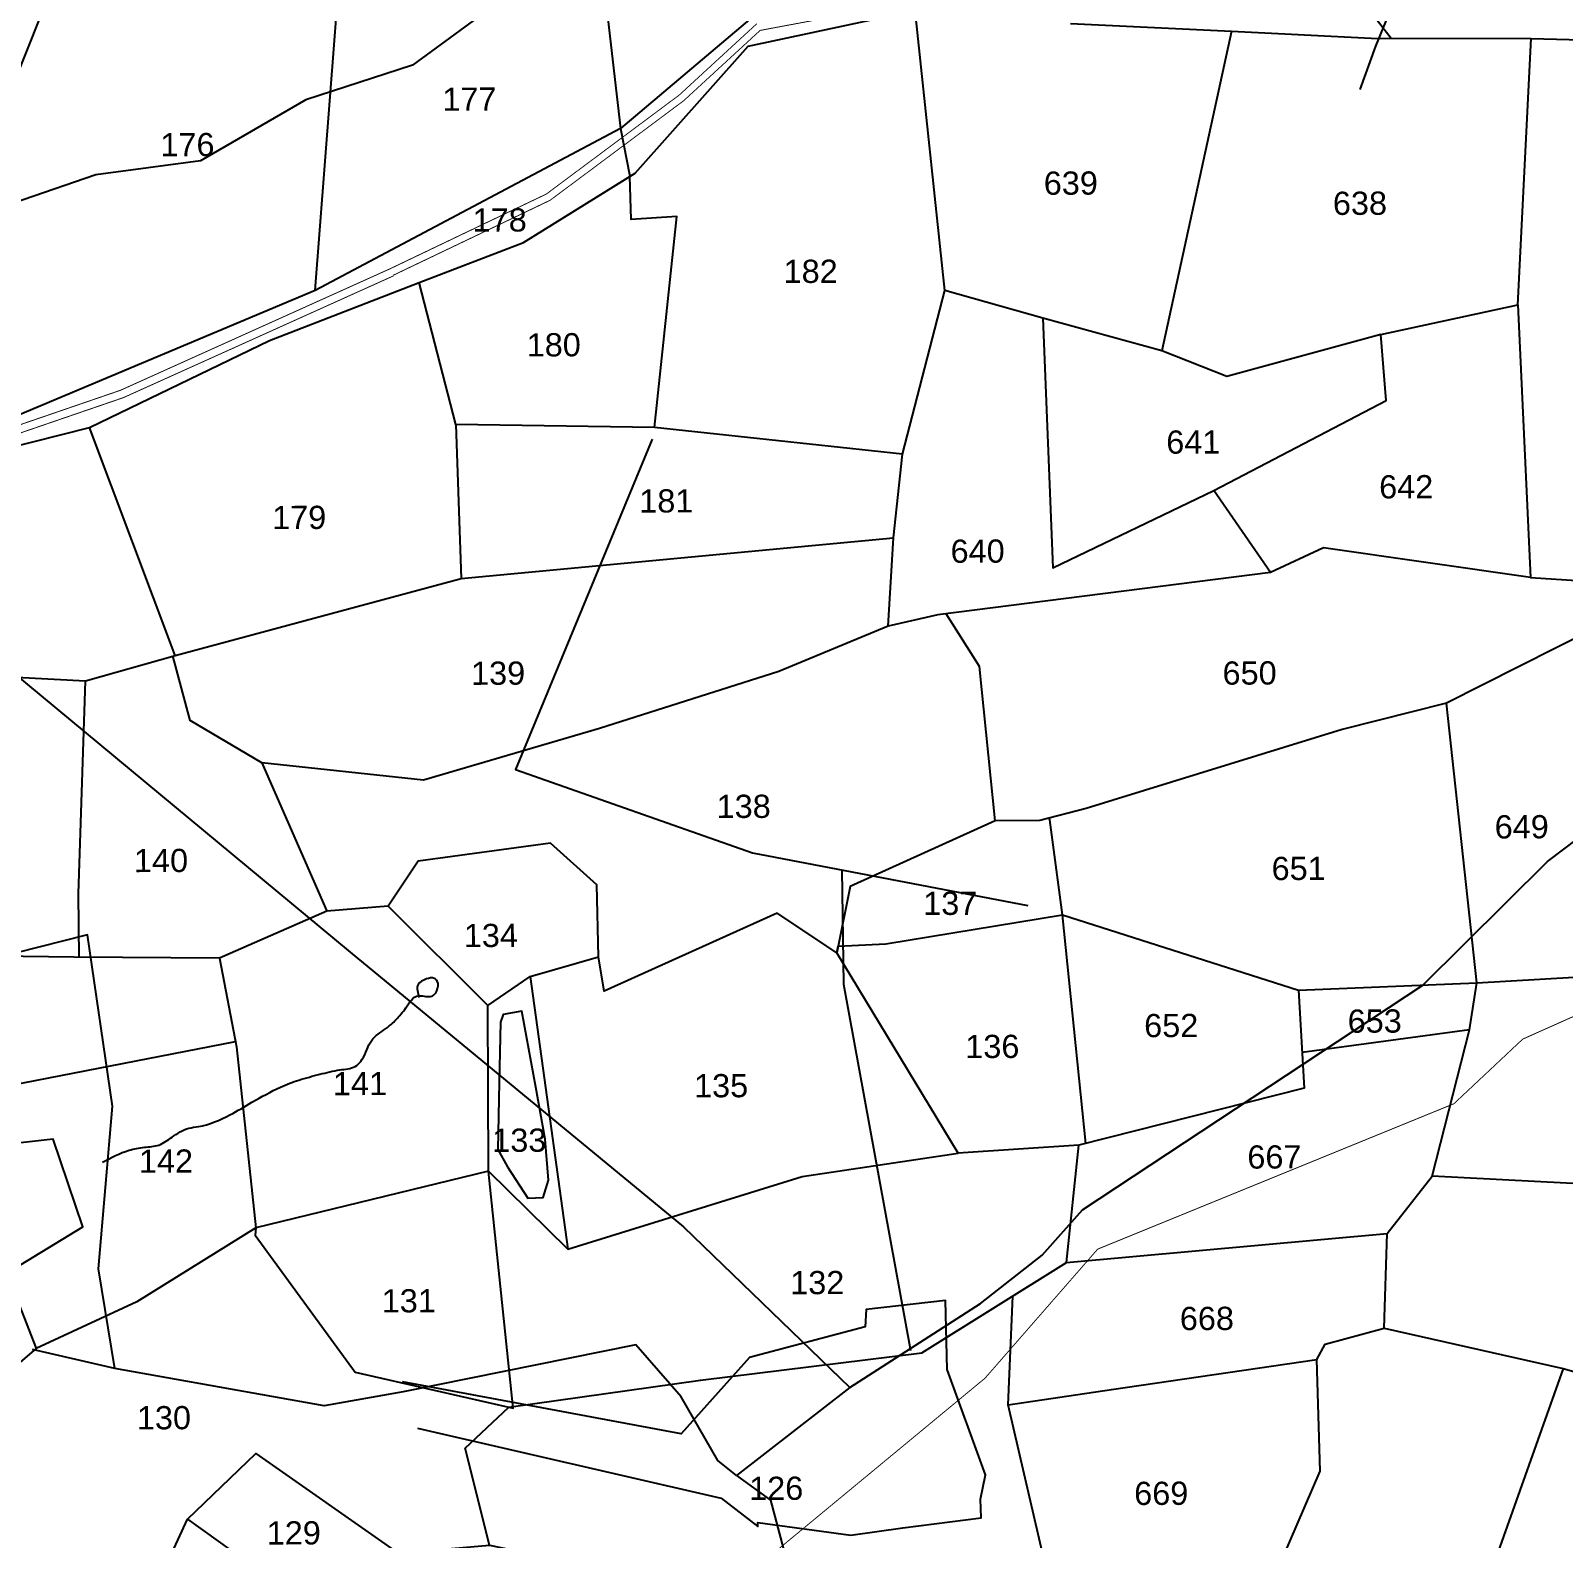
# Model space of a CAD drawing. Header units: feet. Extents: x 746667 to 763555, y 1616206 to 1623008.
# Drawn here: x 750880 to 752530, y 1618714 to 1620337 of the extents above; entities that cross this region are included whole.
import ezdxf
from ezdxf.enums import TextEntityAlignment as Align

# ---------------------------------------------------------------- set-up
doc = ezdxf.new("R2010")
doc.units = ezdxf.units.FT
doc.header["$LTSCALE"] = 15
doc.header["$MEASUREMENT"] = 0
doc.linetypes.add('HIDDEN2', pattern=[0.1875, 0.125, -0.0625])
for name, color, linetype in [('CSMark', 72, 'Continuous'), ('HILL', 17, 'Continuous'), ('PLOT', 7, 'Continuous'), ('PLOT NO', 7, 'Continuous'), ('ROADS', 6, 'Continuous'), ('TANKS-STREAM', 4, 'Continuous')]:
    doc.layers.add(name, color=color, linetype=linetype)
doc.styles.get("Standard").update_dxf_attribs({"font": 'arial.ttf'})
doc.linetypes.add('FENCELINE1', pattern='A,0.25,-0.1,[133,ltypeshp.shx,S=0.1,R=0,X=-0.1,Y=0],-0.1,1', length=1.45)

msp = doc.modelspace()

# ---------------------------------------------------------------- linework, layer by layer
at = {"layer": 'CSMark', "linetype": 'FENCELINE1', "ltscale": 6}
for points in [[(753149.2, 1620850.2), (753075, 1620762.3), (752976.7, 1620659.6), (752922.1, 1620635.9), (752876.9, 1620588.2), (752795.5, 1620546.5), (752678.8, 1620519.5), (752624.8, 1620523), (752544.5, 1620513.6), (752441.8, 1620479.6), (752378.2, 1620444.2), (752327.7, 1620320.8), (752310.8, 1620274.1)], [(753618.5, 1620462.6), (753595.6, 1620463.1), (753475.8, 1620500), (753329.1, 1620526.4), (753163.6, 1620569), (752983.4, 1620559.9), (752615.4, 1620558.4), (752479.7, 1620544.8), (752360.6, 1620558.5), (752268.8, 1620551), (752183.3, 1620555.5), (751972.1, 1620551.2), (751805, 1620545.8), (751713.4, 1620547), (751624, 1620549.9), (751376.5, 1620362.9), (751290.7, 1620300.3), (751176, 1620263), (751062.6, 1620197.1), (750949.8, 1620182.2), (750648, 1620078.4)], [(750406.3, 1620504.2), (750382.1, 1620492), (750391.6, 1620291.5), (750411.9, 1620284.8), (750540.7, 1620043.2), (750675.9, 1619815.3), (750701.1, 1619778.4), (751223.8, 1619345.1), (751582.7, 1619049.3), (751761.8, 1618876.4)], [(751761.8, 1618876.4), (751902.5, 1618966.9), (751968.9, 1619018.8), (752012.2, 1619067.7), (752378.5, 1619309.4), (752513, 1619442.6), (752596.4, 1619505.9), (752719.8, 1619669.3), (752825.5, 1619764.5), (753036, 1619989.6), (753081.2, 1620059.4), (753406.7, 1620395.3), (753492.4, 1620466.1)], [(751548.8, 1619897.4), (751401.7, 1619541.6), (751656.8, 1619451.9), (751953.2, 1619395.2)], [(751753.1, 1619433.8), (751754.9, 1619310.7), (751826.9, 1618916.3)], [(750970.5, 1618896.9), (750952.6, 1619004.1), (750967.7, 1619179.4), (750940.8, 1619363.9), (750837.2, 1619337.5)], [(751639.6, 1618781.4), (751619.6, 1618797.6), (751580, 1618866.4), (751531.3, 1618922.1), (751280.8, 1618871.5), (751195.7, 1618856.6), (750970.5, 1618896.9), (750881.7, 1618917.4)], [(751639.6, 1618781.4), (751676.3, 1618755), (751740.2, 1618514.3)]]:
    msp.add_lwpolyline(points, dxfattribs=at)
at = {"layer": 'CSMark'}
msp.add_lwpolyline([(751296.3, 1618832.4), (751623.1, 1618757.3), (751662.6, 1618726.7), (751662.5, 1618730.9), (751762.7, 1618717.4), (751818.9, 1618725.4), (751903, 1618736.1), (751902.3, 1618756), (751907.8, 1618782.2), (751866.4, 1618895.7), (751864.7, 1618969.9), (751779.4, 1618960.2), (751778.2, 1618941.7), (751653.5, 1618908.6), (751580, 1618826.6), (751280.1, 1618882.3)], dxfattribs=at)
at = {"layer": 'CSMark', "linetype": 'FENCELINE1'}
msp.add_lwpolyline([(751761.8, 1618876.4), (751639.6, 1618781.4)], dxfattribs=at)
at = {"layer": 'HILL', "lineweight": -2}
msp.add_lwpolyline([(751393.2, 1619114.1), (751414.9, 1619080.3), (751431.4, 1619080.8), (751437.2, 1619099.6), (751433.7, 1619143.6), (751423.5, 1619199.7), (751408.5, 1619281.7), (751388.6, 1619278.1), (751385.7, 1619269.7), (751384, 1619205), (751382.6, 1619132.6), (751393.2, 1619114.1)], dxfattribs=at)
at = {"layer": 'PLOT', "lineweight": -2}
for points in [[(750211.1, 1620867.2), (750623.7, 1620935.3), (750980.4, 1620802.4), (751022.3, 1620778.8), (751023.9, 1620611.7), (751015.3, 1620491.2), (750948.2, 1620498.7), (750860.4, 1620278.2), (750608, 1620326.9), (750564.5, 1620335.3), (750356.1, 1620327.9), (750286.2, 1620302.1), (750115, 1620188.6)], [(752111.6, 1620671.4), (752310.1, 1620632.6), (752305, 1620465), (752307.1, 1620377.6), (752344.6, 1620329.3)], [(751185.9, 1620057.7), (751217.5, 1620466.2), (751211.8, 1620514.3)], [(751217.5, 1620466.2), (751490.3, 1620443.8), (751514.6, 1620231.9), (751524.7, 1620180.5)], [(751977.1, 1620400.3), (751674.4, 1620367.1), (751514.6, 1620231.9), (751185.9, 1620057.7), (750861.7, 1619921.1), (750314.6, 1619726.6), (750223.9, 1619693.8), (749636.7, 1619516.1), (749340.3, 1619414.9), (749306.4, 1619393.6), (749224.6, 1619386.5), (748971.6, 1619336.7), (748732.1, 1619332.1), (748651.6, 1619319.6), (748585.8, 1619309.3), (748546.6, 1619303.2), (748539.4, 1619307.3), (748464.2, 1619303.6), (748399.4, 1619300.4), (748172.3, 1619298.1), (748100, 1619273), (747696.8, 1619165.7)], [(750759.7, 1619863.9), (750942.9, 1619910), (751137, 1620003.8), (751298, 1620066), (751410.5, 1620109.4), (751530.4, 1620184), (751652.4, 1620320.8), (751832.2, 1620359)], [(751818.4, 1619881.4), (751864.1, 1620057.4), (751832.2, 1620359)], [(751999.4, 1620345), (752172.5, 1620336.7), (752323.1, 1620329.4), (752495.4, 1620328.9), (752875.9, 1620319), (752915.7, 1620329.9), (753021.9, 1620343.8), (753138.4, 1620321.9), (753216.8, 1620317.1), (753300.7, 1620347)], [(752172.5, 1620336.7), (752097.6, 1619992.7), (751969.4, 1620027.6), (751864.1, 1620057.4)], [(752333.5, 1620010.2), (752480.8, 1620042.1), (752495.4, 1620328.9)], [(751551.2, 1619909.9), (751575.4, 1620137.3), (751526.1, 1620134), (751524.7, 1620180.5)], [(751035.3, 1619664.7), (751343.2, 1619747.3), (751808.8, 1619791.2), (751818.4, 1619881.4), (751551.2, 1619909.9), (751337.4, 1619913.4), (751298, 1620066)], [(752480.8, 1620042.1), (752494.5, 1619748.5), (752271.5, 1619780.3), (752214.7, 1619754), (752153.7, 1619842.2)], [(751969.4, 1620027.6), (751980.3, 1619758.8), (752153.7, 1619842.2), (752339.1, 1619939.2), (752333.5, 1620010.2), (752167.5, 1619965.1), (752097.6, 1619992.7)], [(751337.4, 1619913.4), (751343.2, 1619747.3)], [(750542.8, 1619597.9), (750702, 1619649.9), (750938.9, 1619637.2), (751035.3, 1619664.7), (750942.9, 1619910)], [(752214.7, 1619754), (751856.3, 1619708.3), (751803, 1619696.1), (751808.8, 1619791.2)], [(752494.5, 1619748.5), (752599.8, 1619741.6), (752606.3, 1619408.9), (752571.3, 1619320.9), (752695.6, 1619313.6), (752853, 1619304.5), (752902.6, 1619301.6), (752932.4, 1619344.3), (753134.4, 1619597.8), (753269.1, 1619773.2), (753392.2, 1619698.3), (753519.8, 1619686.4)], [(752747.7, 1619747), (752600.4, 1619712.1), (752404.2, 1619613.1), (752291.7, 1619584.7), (752016, 1619499.7), (751966.3, 1619486.9), (751918.2, 1619486.4), (751901.2, 1619652.8), (751865.5, 1619709.5)], [(751803, 1619696.1), (751685.4, 1619647.3), (751492, 1619585.9), (751302.6, 1619530.2), (751128.7, 1619548.8), (751051.3, 1619594.5), (751032.7, 1619664)], [(750931.9, 1619339.5), (750931.3, 1619407.9), (750938.9, 1619637.2)], [(752436.7, 1619311.9), (752404.2, 1619613.1)], [(751128.7, 1619548.8), (751198.6, 1619389.2), (751083, 1619338.5), (750926.3, 1619339.6), (750679.6, 1619343), (750488.4, 1619357.5), (750323.5, 1619230.8)], [(751918.2, 1619486.4), (751762.1, 1619415.7), (751747.8, 1619344.2), (751683.6, 1619387), (751497.3, 1619303), (751491.2, 1619340.2), (751489.2, 1619417.5), (751439.5, 1619462.5), (751296.8, 1619443.2), (751264.7, 1619394.5), (751198.6, 1619389.2)], [(751458.2, 1619025.2), (751710.4, 1619103.4), (751878.3, 1619128.8), (751747.8, 1619344.2), (751749.3, 1619351.5), (751800.4, 1619354.1), (751990.8, 1619385.4), (751976.9, 1619487.5)], [(751976.9, 1619487.5), (751976.4, 1619489.5)], [(751264.7, 1619394.5), (751371.8, 1619287.6), (751417.5, 1619319), (751491.2, 1619340.2)], [(751990.8, 1619385.4), (752244.8, 1619304.3), (752436.7, 1619311.9), (752578.6, 1619320.4)], [(752015.7, 1619139.1), (751990.8, 1619385.4)], [(751083, 1619338.5), (751101.5, 1619243.1), (751122.3, 1619048.1), (750994.1, 1618968.5), (750885.8, 1618918.4), (750755.1, 1618807.1), (750738.6, 1618966.5), (750854.2, 1618999.6), (750885.8, 1618918.4)], [(751417.5, 1619319), (751458.2, 1619025.2), (751372.6, 1619109.2), (751371.8, 1619287.6)], [(752244.8, 1619304.3), (752251, 1619198.8), (752008.2, 1619137.2), (751878.3, 1619128.8)], [(751995.1, 1619011), (752340.2, 1619042), (752388.5, 1619103.8), (752428.8, 1619261.6), (752436.7, 1619311.9)], [(752428.8, 1619261.6), (752248.8, 1619237.1)], [(750854.2, 1618999.6), (750935.8, 1619049.3), (750903.9, 1619143.6), (750788.8, 1619130.8), (750722.2, 1619123.3), (750513.8, 1619137), (750683.1, 1619167.9), (751100.4, 1619248.9)], [(750691, 1618267.4), (750782.9, 1618341.9), (750800.6, 1618535), (750938.4, 1618495.3), (751048.5, 1618734.4), (751122, 1618805.1), (751275.4, 1618698.1), (751373.7, 1618706.7), (751347.6, 1618811.1), (751394.5, 1618855.2), (751600.8, 1618884.1), (751839.2, 1618913.5), (751995.1, 1619011), (752008.2, 1619137.2)], [(751372.6, 1619109.2), (751122.3, 1619048.1), (751121.6, 1619040.4), (751229.2, 1618892.9), (751399.2, 1618854.1), (751372.6, 1619109.2)], [(752337, 1618940.2), (752529.6, 1618896.9), (752837.4, 1618810.3), (753032.5, 1618762.5), (753047.7, 1618980.8), (753051.8, 1619038.8), (752885.7, 1619050.4), (752854.2, 1619061.6), (752677.8, 1619088.7), (752388.5, 1619103.8)], [(751932.3, 1618857.5), (752043.4, 1618874.3), (752264.6, 1618906.4), (752273.3, 1618922.9), (752337, 1618940.2), (752340.2, 1619042)], [(751373.7, 1618706.7), (751620.5, 1618655.5), (751756.4, 1618627.4), (751856, 1618620.7), (751982.8, 1618639.5), (751932.3, 1618857.5), (751937.2, 1618974.7)], [(752529.6, 1618896.9), (752387.6, 1618496.7), (752348.3, 1618381.3), (752230.6, 1618215.9), (752187, 1618148.3), (752146.5, 1618121.1), (751775.3, 1618128), (751723.4, 1618258.2)], [(752202.6, 1618634.6), (752268.1, 1618786.3), (752264.6, 1618906.4)], [(751048.5, 1618734.4), (751206.1, 1618621.5), (751275.4, 1618698.1)]]:
    msp.add_lwpolyline(points, dxfattribs=at)
at = {"layer": 'ROADS', "linetype": 'HIDDEN2', "lineweight": -2, "ltscale": 150, "const_width": 0.994}
for points in [[(751270.2, 1620074), (751439, 1620154.7), (751582.8, 1620261.9), (751665.1, 1620337.6), (751838.5, 1620370)], [(751266.8, 1620081), (751434.9, 1620161.4), (751577.9, 1620267.9), (751661.5, 1620344.8)]]:
    msp.add_lwpolyline(points, dxfattribs=at)
at = {"layer": 'ROADS', "linetype": 'HIDDEN2', "lineweight": -2, "ltscale": 10, "const_width": 0.994}
for points in [[(747694, 1619152.7), (748123.9, 1619246.1), (748446.2, 1619289.3), (748791.3, 1619293.2), (749311.9, 1619383.8), (749677.9, 1619518.6), (750230, 1619689), (750657.9, 1619840.8), (750976.4, 1619950.1), (751266.8, 1620081)], [(747695.8, 1619144.5), (748125.3, 1619237.7), (748446.8, 1619280.8), (748792.1, 1619284.7), (749314.1, 1619375.6), (749680.6, 1619510.6), (750232.6, 1619681), (750660.6, 1619832.8), (750979.6, 1619942.2), (751270.3, 1620073.3)], [(749837.9, 1617672.4), (750076.8, 1617787.5), (750231.3, 1617825.9), (750304.1, 1617860.1), (750518, 1617878.3), (750788.2, 1617910.2), (750875.1, 1617902.7), (750956.7, 1617930.2), (751154.5, 1618127), (751290.9, 1618262.8), (751316.6, 1618314.7), (751438.9, 1618388.9), (751549.3, 1618535.9), (751656.8, 1618679.2), (751907.3, 1618886.4), (752028.5, 1619025.3), (752412.1, 1619181.9), (752486.2, 1619251.5), (752595.9, 1619300.4), (752675.4, 1619390), (752771.9, 1619507), (752881, 1619550), (753189.7, 1619618.3)]]:
    msp.add_lwpolyline(points, dxfattribs=at)
at = {"layer": 'TANKS-STREAM', "lineweight": -2}
msp.add_spline([(750957.1, 1619118.9), (750985.6, 1619131.8), (751002.2, 1619135), (751017.7, 1619137.4), (751031.9, 1619145.9), (751049.9, 1619155.5), (751060.4, 1619157.3), (751094.2, 1619169.9), (751118, 1619183.4), (751148.8, 1619199.8), (751168.6, 1619207.4), (751191, 1619213.6), (751212.6, 1619218.3), (751229.1, 1619222.1), (751235.2, 1619227.4), (751245.2, 1619247.6), (751251.8, 1619255.2), (751267.8, 1619267.2), (751278.3, 1619278.3), (751283.8, 1619285.3), (751297.1, 1619298.1), (751299.8, 1619298.1), (751313.2, 1619298.5), (751316.9, 1619303.4), (751317.5, 1619313.9), (751314.3, 1619316.8), (751305.8, 1619316.2), (751296.8, 1619310.1), (751298, 1619296.4)], degree=3, dxfattribs=at)

# ---------------------------------------------------------------- texts
at = {"layer": 'PLOT NO', "lineweight": -2}
for s, p in [('177', (751352.1, 1620263.6)), ('176', (751048.5, 1620214.6)), ('639', (751999.6, 1620173.2)), ('638', (752310.9, 1620151.5)), ('178', (751384.7, 1620133.5)), ('182', (751719.5, 1620078.2)), ('180', (751442.9, 1619999.1)), ('641', (752131.5, 1619894.4)), ('642', (752360.7, 1619846.2)), ('181', (751564.1, 1619831)), ('179', (751168.8, 1619813.2)), ('640', (751899.3, 1619776.9)), ('139', (751383, 1619645.5)), ('650', (752192.1, 1619645.7)), ('138', (751647.4, 1619502.1)), ('649', (752485.1, 1619480.1)), ('140', (751020.1, 1619443.8)), ('651', (752244.9, 1619435.3)), ('137', (751869.8, 1619397.7)), ('134', (751375.2, 1619363.1)), ('652', (752107.7, 1619266.1)), ('653', (752326.8, 1619270.9)), ('136', (751915.1, 1619243.6)), ('141', (751234.3, 1619203.6)), ('135', (751623.1, 1619201.3)), ('133', (751405.8, 1619142.6)), ('667', (752218.8, 1619124.6)), ('142', (751025.4, 1619120.1)), ('132', (751726.6, 1618989.3)), ('131', (751286.8, 1618969.7)), ('668', (752146.1, 1618950.7)), ('130', (751023.2, 1618843.8)), ('126', (751682.4, 1618767.8)), ('669', (752097, 1618762.4)), ('129', (751163, 1618719.8))]:
    msp.add_text(s, height=25, rotation=0.1736, dxfattribs=at).set_placement(p, align=Align.MIDDLE_CENTER)

doc.saveas('drawing.dxf')
